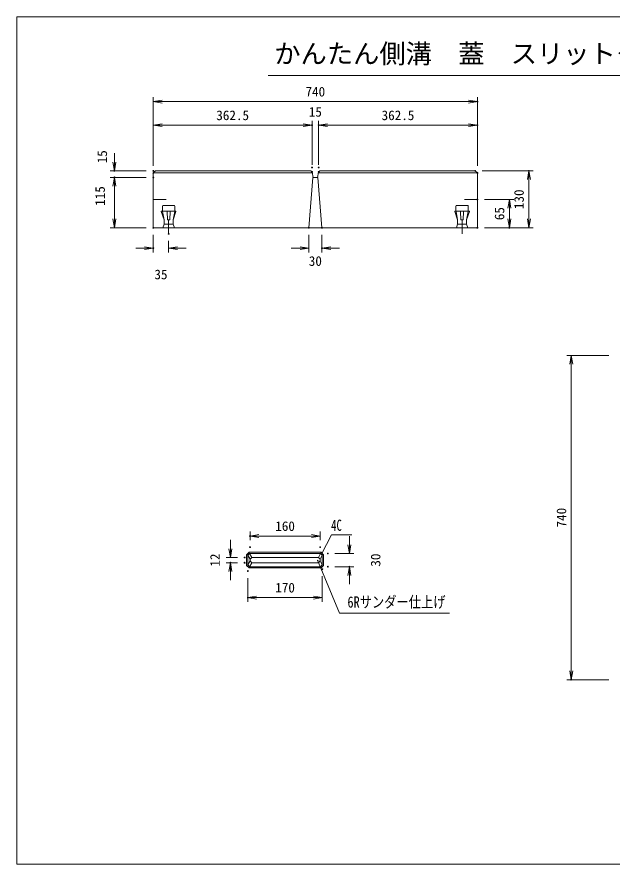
# Model space of a CAD drawing. Units: millimetres, scale not verified. Extents: x 1573 to 15247, y 1105 to 10775.
# Drawn here: x 1573 to 8368, y 1105 to 10775 of the extents above; entities that cross this region are included whole.
import ezdxf
from ezdxf.enums import TextEntityAlignment as Align

# ---------------------------------------------------------------- set-up
doc = ezdxf.new("R2010")
doc.units = ezdxf.units.MM
doc.header["$LTSCALE"] = 20
doc.header["$PDMODE"] = 32
doc.header["$PDSIZE"] = 10
doc.linetypes.add('USER4', pattern=[25.31, 12.7, -6.3, 0.01, -6.3])
for name, color, linetype, lineweight in [('0_2', 7, 'Continuous', 18), ('D-STR-DIM（寸法）', 7, 'Continuous', 18), ('D-STR-STR1（構造物）', 7, 'Continuous', 18), ('D-STR（構造物外形線）', 1, 'Continuous', 18), ('D-TTL(外枠）', 2, 'Continuous', 18), ('D-TTL-LINE（枠内）', 2, 'Continuous', 18), ('用紙-作図レイヤ', 7, 'Continuous', 18)]:
    doc.layers.add(name, color=color, linetype=linetype, lineweight=lineweight)
doc.layers.add('用紙-用紙-GR1_02', color=7, linetype='Continuous')
doc.styles.add('ＭＳ ゴシック', font='')
doc.styles.get('ＭＳ ゴシック').set_extended_font_data('MS Gothic')

# ---------------------------------------------------------------- blocks, each defined once
blk = doc.blocks.new('-000-_OPEN')
at = {"color": 7, "linetype": 'Continuous', "lineweight": 9}
for p, q in [((-1, 0.1667), (0, 0)), ((0, 0), (-1, -0.1667)), ((0, 0), (-1, 0))]:
    blk.add_line(p, q, dxfattribs=at)

msp = doc.modelspace()

# ---------------------------------------------------------------- linework, layer by layer
at = {"layer": '0_2'}
for p, q in [((5051.02, 4643.73), (5165.15, 4864.95)), ((5165.15, 4864.95), (5395.15, 4864.95)), ((5051.02, 4643.73), (5053.15, 4653.5)), ((5051.02, 4643.73), (5055.61, 4652.61)), ((5051.02, 4643.73), (5057.75, 4651.12))]:
    msp.add_line(p, q, dxfattribs=at)
at = {"layer": 'D-STR-DIM（寸法）'}
for p, q in [((3130.4, 9073.74), (3130.4, 9858.8)), ((3230.4, 9808.8), (6730.4, 9808.8)), ((6830.4, 9073.74), (6830.4, 9858.8)), ((3130.4, 9073.74), (3130.4, 9589.13)), ((4942.9, 9136.04), (4942.9, 9589.13)), ((4942.9, 9086.04), (4942.9, 9589.13)), ((5017.9, 9136.04), (5017.9, 9589.13)), ((5017.9, 9086.04), (5017.9, 9589.13)), ((6830.4, 9073.74), (6830.4, 9589.13)), ((3230.4, 9539.13), (4842.9, 9539.13)), ((4842.9, 9539.13), (4742.9, 9539.13)), ((5117.9, 9539.13), (6730.4, 9539.13)), ((5117.9, 9539.13), (5217.9, 9539.13)), ((2686.39, 9118.74), (2686.39, 9218.74)), ((3050.4, 9018.74), (2636.39, 9018.74)), ((6885.4, 9018.74), (7468.17, 9018.74)), ((3050.4, 8943.74), (2636.39, 8943.74)), ((3050.4, 8943.74), (2636.39, 8943.74)), ((7418.17, 8468.74), (7418.17, 8918.74)), ((2686.39, 8843.74), (2686.39, 8743.74)), ((2686.39, 8468.74), (2686.39, 8843.74)), ((6910.4, 8691.24), (7245.27, 8691.24)), ((7195.27, 8591.24), (7195.27, 8468.74)), ((3050.4, 8368.74), (2636.39, 8368.74)), ((6910.4, 8368.74), (7468.17, 8368.74)), ((6910.4, 8368.74), (7245.27, 8368.74)), ((3130.4, 8288.74), (3130.4, 8085.3)), ((4905.4, 8288.74), (4905.4, 8085.3)), ((5055.4, 8288.74), (5055.4, 8085.3)), ((3030.4, 8135.3), (2930.4, 8135.3)), ((3305.4, 8218.95), (3305.4, 8085.3)), ((3405.4, 8135.3), (3505.4, 8135.3)), ((4805.4, 8135.3), (4705.4, 8135.3)), ((5155.4, 8135.3), (5255.4, 8135.3)), ((8330.44, 6909.77), (7852.65, 6909.77)), ((7902.65, 6809.77), (7902.65, 3309.77)), ((4234.98, 4801.94), (4234.98, 4899.34)), ((4934.98, 4849.34), (4334.98, 4849.34)), ((5034.98, 4801.94), (5034.98, 4899.34)), ((5368.44, 4749.76), (5368.44, 4849.76)), ((4010.21, 4704.76), (4010.21, 4804.76)), ((5202.48, 4649.76), (5418.44, 4649.76)), ((4092.48, 4604.76), (3960.21, 4604.76)), ((4092.48, 4544.76), (3960.21, 4544.76)), ((5202.48, 4499.76), (5418.44, 4499.76)), ((4010.21, 4444.76), (4010.21, 4344.76)), ((4209.98, 4369.76), (4209.98, 4096.98)), ((5059.98, 4389.76), (5059.98, 4096.98)), ((5368.44, 4399.76), (5368.44, 4299.76)), ((4959.98, 4146.98), (4309.98, 4146.98)), ((8330.44, 3209.77), (7852.65, 3209.77))]:
    msp.add_line(p, q, dxfattribs=at)
for p in [(6830.4, 9808.8), (4942.9, 9539.13), (5017.9, 9539.13), (6830.4, 9539.13), (2686.39, 9018.74), (3130.4, 9018.74), (3130.4, 8993.74), (3130.4, 8993.74), (4942.9, 9056.04), (4942.9, 9006.04), (5017.9, 9056.04), (5017.9, 9006.04), (6805.4, 9018.74), (6830.4, 8993.74), (6830.4, 8993.74), (7418.17, 9018.74), (2686.39, 8943.74), (3130.4, 8943.74), (3130.4, 8943.74), (6830.4, 8691.24), (3130.4, 8368.74), (3130.4, 8368.74), (4905.4, 8368.74), (5055.4, 8368.74), (6830.4, 8368.74), (6830.4, 8368.74), (7195.27, 8368.74), (3305.4, 8298.95), (3130.4, 8135.3), (5055.4, 8135.3), (4234.98, 4849.34), (4234.98, 4721.94), (5034.98, 4721.94), (5122.48, 4649.76), (4010.21, 4544.76), (4172.48, 4604.76), (4172.48, 4544.76), (4209.98, 4449.76), (5059.98, 4469.76), (5122.48, 4499.76), (5368.44, 4499.76), (4209.98, 4146.98), (7902.65, 3209.77)]:
    msp.add_point(p, dxfattribs=at)
at = {"layer": 'D-STR-STR1（構造物）', "linetype": 'USER4'}
for p, q in [((3276.72, 8691.24), (3130.4, 8691.24)), ((6684.07, 8691.24), (6830.4, 8691.24))]:
    msp.add_line(p, q, dxfattribs=at)
at = {"layer": 'D-STR-STR1（構造物）'}
for p, q in [((3235.4, 8558.74), (3235.4, 8616.24)), ((3242.9, 8623.74), (3367.9, 8623.74)), ((3375.4, 8616.24), (3375.4, 8558.74)), ((6585.4, 8616.24), (6585.4, 8558.74)), ((6717.9, 8623.74), (6592.9, 8623.74)), ((6725.4, 8558.74), (6725.4, 8616.24)), ((3252.9, 8458.74), (3221.79, 8554.46)), ((3224.9, 8558.74), (3385.9, 8558.74)), ((3252.9, 8458.74), (3236.17, 8554.31)), ((3292.9, 8458.74), (3288.12, 8554.25)), ((3292.4, 8558.74), (3370.9, 8558.74)), ((3295.9, 8558.74), (3318.4, 8558.74)), ((3322.67, 8554.25), (3317.9, 8458.74)), ((3389, 8554.46), (3357.9, 8458.74)), ((3374.62, 8554.31), (3357.9, 8458.74)), ((6571.79, 8554.46), (6602.9, 8458.74)), ((6735.9, 8558.74), (6574.9, 8558.74)), ((6586.17, 8554.31), (6602.9, 8458.74)), ((6668.4, 8558.74), (6589.9, 8558.74)), ((6638.12, 8554.25), (6642.9, 8458.74)), ((6664.9, 8558.74), (6642.4, 8558.74)), ((6667.9, 8458.74), (6672.67, 8554.25)), ((6707.9, 8458.74), (6739, 8554.46)), ((6707.9, 8458.74), (6724.62, 8554.31)), ((3252.9, 8408.74), (3252.9, 8458.74)), ((3317.9, 8458.74), (3292.9, 8458.74)), ((3305.4, 8312.36), (3305.4, 8451.94)), ((3305.4, 8298.95), (3305.4, 8438.53)), ((3305.4, 8298.95), (3305.4, 8438.53)), ((3357.9, 8408.74), (3357.9, 8458.74)), ((6602.9, 8408.74), (6602.9, 8458.74)), ((6642.9, 8458.74), (6667.9, 8458.74)), ((6655.4, 8312.36), (6655.4, 8451.94)), ((6655.4, 8298.95), (6655.4, 8438.53)), ((6655.4, 8298.95), (6655.4, 8438.53)), ((6707.9, 8408.74), (6707.9, 8458.74)), ((3252.9, 8408.74), (3240.4, 8368.74)), ((3357.9, 8408.74), (3252.9, 8408.74)), ((3357.9, 8408.74), (3370.4, 8368.74)), ((6602.9, 8408.74), (6590.4, 8368.74)), ((6602.9, 8408.74), (6707.9, 8408.74)), ((6707.9, 8408.74), (6720.4, 8368.74))]:
    msp.add_line(p, q, dxfattribs=at)
for centre, radius, start, end in [((3242.9, 8616.24), 7.5, 90, 180), ((3367.9, 8616.24), 7.5, 0, 90), ((6592.9, 8616.24), 7.5, 90, 180), ((6717.9, 8616.24), 7.5, 0, 90), ((3226.29, 8554.46), 4.5, 108.00415, 180), ((3240.67, 8554.31), 4.5, 99.92624, 180), ((3292.62, 8554.25), 4.5, 92.8624, 180), ((3318.17, 8554.25), 4.5, 0, 87.1376), ((3370.12, 8554.31), 4.5, 0, 80.07376), ((3384.5, 8554.46), 4.5, 0, 71.99585), ((6576.29, 8554.46), 4.5, 108.00415, 180), ((6590.67, 8554.31), 4.5, 99.92624, 180), ((6642.62, 8554.25), 4.5, 92.8624, 180), ((6668.17, 8554.25), 4.5, 0, 87.1376), ((6720.12, 8554.31), 4.5, 0, 80.07376), ((6734.5, 8554.46), 4.5, 0, 71.99585)]:
    msp.add_arc(centre, radius, start, end, dxfattribs=at)
at = {"layer": 'D-STR（構造物外形線）'}
for p, q in [((3155.4, 9018.74), (3130.4, 8993.74)), ((3130.4, 8368.74), (3130.4, 8993.74)), ((3130.4, 8993.74), (4947.06, 8993.74)), ((3155.4, 9018.74), (4927.9, 9018.74)), ((4927.9, 9018.74), (4945.36, 9003.95)), ((4945.36, 9003.95), (4955.4, 8943.74)), ((5015.43, 9003.95), (5005.4, 8943.74)), ((5013.73, 8993.74), (5168.4, 8993.74)), ((5032.9, 9018.74), (5015.43, 9003.95)), ((5032.9, 9018.74), (5185.4, 9018.74)), ((6830.4, 8993.74), (5168.4, 8993.74)), ((5185.4, 9018.74), (6805.4, 9018.74)), ((6830.4, 8993.74), (6805.4, 9018.74)), ((6830.4, 8368.74), (6830.4, 8993.74)), ((4950.4, 8943.74), (4905.4, 8368.74)), ((4950.4, 8943.74), (5010.4, 8943.74)), ((5010.4, 8943.74), (5055.4, 8368.74)), ((3130.4, 8368.74), (6830.4, 8368.74))]:
    msp.add_line(p, q, dxfattribs=at)
at = {"layer": 'D-STR（構造物外形線）', "color": 7}
for p, q in [((4223.77, 4664.76), (4194.98, 4635.98)), ((4229.98, 4649.76), (4209.98, 4629.76)), ((4229.98, 4649.76), (4223.77, 4664.76)), ((5046.2, 4664.76), (4223.77, 4664.76)), ((4229.98, 4649.76), (4254.98, 4604.76)), ((5039.98, 4649.76), (4229.98, 4649.76)), ((5039.98, 4649.76), (5014.98, 4604.76)), ((5039.98, 4649.76), (5046.2, 4664.76)), ((5039.98, 4649.76), (5059.98, 4629.76)), ((5074.98, 4635.98), (5046.2, 4664.76)), ((4209.98, 4629.76), (4194.98, 4635.98)), ((4194.98, 4635.98), (4194.98, 4513.55)), ((4209.98, 4629.76), (4234.98, 4584.76)), ((4209.98, 4629.76), (4209.98, 4519.76)), ((4209.98, 4519.76), (4234.98, 4564.76)), ((4254.98, 4604.76), (4234.98, 4584.76)), ((4234.98, 4584.76), (4234.98, 4564.76)), ((4254.98, 4544.76), (4234.98, 4564.76)), ((5014.98, 4604.76), (4254.98, 4604.76)), ((5014.98, 4604.76), (5034.98, 4584.76)), ((5014.98, 4544.76), (5034.98, 4564.76)), ((5059.98, 4629.76), (5034.98, 4584.76)), ((5034.98, 4584.76), (5034.98, 4564.76)), ((5059.98, 4519.76), (5034.98, 4564.76)), ((5059.98, 4629.76), (5074.98, 4635.98)), ((5059.98, 4629.76), (5059.98, 4519.76)), ((5074.98, 4513.55), (5074.98, 4635.98)), ((4209.98, 4519.76), (4194.98, 4513.55)), ((4194.98, 4513.55), (4223.77, 4484.76)), ((4209.98, 4519.76), (4229.98, 4499.76)), ((4223.77, 4484.76), (4229.98, 4499.76)), ((4223.77, 4484.76), (5046.2, 4484.76)), ((4229.98, 4499.76), (4254.98, 4544.76)), ((5039.98, 4499.76), (4229.98, 4499.76)), ((5014.98, 4544.76), (4254.98, 4544.76)), ((5039.98, 4499.76), (5014.98, 4544.76)), ((5059.98, 4519.76), (5039.98, 4499.76)), ((5046.2, 4484.76), (5039.98, 4499.76)), ((5046.2, 4484.76), (5074.98, 4513.55)), ((5059.98, 4519.76), (5074.98, 4513.55))]:
    msp.add_line(p, q, dxfattribs=at)
at = {"layer": 'D-TTL(外枠）'}
for p, q in [((15246.76, 10774.88), (1573.24, 10774.88)), ((1573.24, 1105.12), (1573.24, 10774.88)), ((1573.24, 1105.12), (15246.76, 1105.12))]:
    msp.add_line(p, q, dxfattribs=at)
at = {"layer": 'D-TTL-LINE（枠内）'}
msp.add_line((4443.36, 10107.35), (12387.27, 10107.35), dxfattribs=at)
at = {"layer": '用紙-作図レイヤ'}
for p, q in [((5004.98, 4574.76), (5255.48, 3967.28)), ((5004.98, 4574.76), (5008.8, 4565.52)), ((5004.98, 4574.76), (5011.06, 4566.82)), ((5004.98, 4574.76), (5006.27, 4564.85)), ((5255.48, 3967.28), (6513.69, 3967.28))]:
    msp.add_line(p, q, dxfattribs=at)

# ---------------------------------------------------------------- block references
at = {"layer": 'D-STR-DIM（寸法）', "xscale": 100, "yscale": 100}
for p, rotation in [((3130.4, 9808.8), 180), ((3130.4, 9539.13), 180), ((5017.9, 9539.13), 180), ((5017.9, 9539.13), 180), ((2686.39, 9018.74), 270), ((7418.17, 9018.74), 90), ((2686.39, 8943.74), 90), ((2686.39, 8943.74), 90), ((7195.27, 8691.24), 90), ((2686.39, 8368.74), 270), ((7195.27, 8368.74), 270), ((7418.17, 8368.74), 270), ((3305.4, 8135.3), 180), ((5055.4, 8135.3), 180), ((7902.65, 6909.77), 90), ((4234.98, 4849.34), 180), ((5368.44, 4649.76), 270), ((4010.21, 4604.76), 270), ((4010.21, 4544.76), 90), ((5368.44, 4499.76), 90), ((4209.98, 4146.98), 180), ((7902.65, 3209.77), 270)]:
    msp.add_blockref('-000-_OPEN', p, dxfattribs=dict(at, rotation=rotation))
for p in [(6830.4, 9808.8), (4942.9, 9539.13), (4942.9, 9539.13), (6830.4, 9539.13), (3130.4, 8135.3), (4905.4, 8135.3), (5034.98, 4849.34), (5059.98, 4146.98)]:
    msp.add_blockref('-000-_OPEN', p, dxfattribs=at)

# ---------------------------------------------------------------- texts
at = {"layer": '0_2', "style": 'ＭＳ ゴシック', "width": 0.7}
msp.add_text('4C', height=128.3, dxfattribs=at).set_placement((5160.64, 4869.95), align=Align.BOTTOM_LEFT)
at = {"layer": 'D-STR-DIM（寸法）', "style": 'ＭＳ ゴシック'}
for s, p in [('740', (4867.9, 9833.8)), ('362.5', (3849.15, 9564.13)), ('15', (4905.4, 9603.23)), ('362.5', (5736.65, 9564.13)), ('30', (4905.4, 7900.63)), ('35', (3142.9, 7747.8)), ('160', (4522.48, 4874.34)), ('170', (4522.48, 4171.98))]:
    msp.add_text(s, height=110, dxfattribs=at).set_placement(p, align=Align.BOTTOM_LEFT)
for s, p in [('15', (2634.98, 9103.71)), ('115', (2609.9, 8618.74)), ('130', (7393.17, 8581.24)), ('65', (7170.27, 8454.99)), ('740', (7877.65, 4947.27)), ('12', (3922.71, 4499.76)), ('30', (5755.94, 4499.76))]:
    msp.add_text(s, height=110, rotation=90, dxfattribs=at).set_placement(p, align=Align.BOTTOM_LEFT)
at = {"layer": '用紙-作図レイヤ', "style": 'ＭＳ ゴシック', "width": 0.8}
msp.add_text('6Rサンダー仕上げ', height=128.3, dxfattribs=at).set_placement((5346.84, 3994.05), align=Align.BOTTOM_LEFT)
at = {"layer": '用紙-用紙-GR1_02', "style": 'ＭＳ ゴシック'}
msp.add_text('かんたん側溝\u3000蓋\u3000スリットタイプS型\u3000600', height=219.9, dxfattribs=at).set_placement((4511.52, 10179.92), align=Align.BOTTOM_LEFT)

doc.saveas('drawing.dxf')
